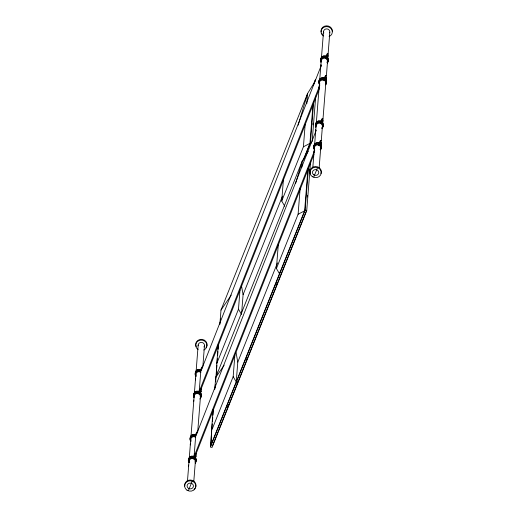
<?xml version="1.0" encoding="UTF-8"?>
<svg xmlns="http://www.w3.org/2000/svg" width="517" height="517" viewBox="0 0 517 517"><rect width="100%" height="100%" fill="white"/><g stroke="black" fill="none" stroke-linecap="round" stroke-linejoin="round"><path stroke-width="0.78" d="M213.178 409.38L211.485 430.881L211.072 444.814L304.629 210.826L307.964 168.484M216.429 375.814L216.797 363.425L218.297 344.316M188.841 461.61L188.75 462.741C187.18 459.529 189.913 454.85 193.713 456.388M190.999 441.738C188.453 438.752 191.251 432.884 195.426 434.616M193.953 396.623L193.869 397.754C192.292 394.542 195.032 389.863 198.825 391.408M196.111 376.757C193.571 373.765 196.363 367.897 200.538 369.629M188.453 461.868L188.543 459.258M188.408 460.964L188.757 458.372M190.166 440.096L190.256 437.485M190.127 439.185L190.476 436.6M193.526 395.977L193.875 393.385M195.284 375.109L195.374 372.498M195.239 374.198L195.588 371.613M195.581 375.982L195.672 374.844M188.556 466.696L188.686 464.996M188.627 460.072L189.216 457.571M190.269 444.917L190.398 443.218M190.34 438.3L190.935 435.799M193.668 401.709L193.804 400.009M193.739 395.091L194.334 392.584M195.381 379.93L195.516 378.231M195.452 373.313L196.046 370.812M187.484 480.888L189.067 460.789M189.254 458.372L190.773 439.075M190.96 436.665L194.192 395.654M194.379 393.243L195.898 373.946M196.092 371.536L198.179 345.001M189.332 462.502L189.312 459.148M194.198 396.791L194.812 393.495M189.086 459.27L189.758 458.611L189.888 456.912M190.799 437.498L191.471 436.833L191.607 435.133M194.198 394.29L194.87 393.624L195.006 391.925M195.911 372.511L196.583 371.846L196.718 370.146M189.758 458.611L190.592 458.133L190.728 456.433M191.471 436.833L192.311 436.354L192.44 434.655M194.87 393.624L195.71 393.146L195.84 391.447M196.583 371.846L197.423 371.368L197.559 369.668M190.592 458.133L191.542 457.875L191.678 456.175M192.311 436.354L193.255 436.096L193.39 434.396M195.71 393.146L196.654 392.888L196.79 391.188M197.423 371.368L198.373 371.109L198.502 369.409M193.578 458.088L192.537 457.842L192.667 456.143M195.29 436.316L194.25 436.07L194.386 434.37M198.696 393.107L197.649 392.862L197.785 391.156M200.409 371.329L199.362 371.083L199.497 369.384M195.18 462.347L195.071 460.124L193.287 458.605L193.636 456.356L193.507 458.056M198.315 393.599L198.754 391.369L198.399 393.618L200.189 395.137L200.292 397.36M194.069 456.647L195.652 436.503L316.242 130.226M199.181 391.666L200.77 371.516L321.354 65.239M193.203 458.585L195.045 455.535L195.174 453.836L195.911 454.197L195.775 455.897L194.017 458.96M197.623 432.419L196.893 432.063L196.757 433.763L194.999 436.826C192.692 435.844 189.784 438.345 191.044 440.723M194.722 394.633L195.975 393.683L198.399 393.618L200.157 390.548L200.292 388.849L201.023 389.211L200.893 390.91L199.135 393.973M202.735 367.432L202.005 367.076L201.869 368.776L200.111 371.839C197.811 370.857 194.903 373.358 196.156 375.743M195.407 462.224L195.316 463.355L195.949 460.757L195.116 459.109L195.252 457.409L194.521 456.789M200.189 395.137L200.37 392.422C201.804 394.29 201.559 397.476 199.762 399.027M193.791 481.476L195.374 461.377M195.626 458.159L196.008 453.331M197.714 431.624L200.499 396.242M200.758 393.03L201.132 388.202M202.845 366.495L204.486 345.589M195.652 459.884L195.788 458.185L195.252 457.409M200.434 398.368L200.525 397.237M201.107 396.681L200.9 393.198M195.781 462.553L196.13 459.968L195.788 458.185M200.893 397.567L201.242 394.982M195.949 460.757L196.085 459.057M201.068 395.77L201.197 394.07M195.995 461.668L196.13 459.968M214.742 389.475L215.686 377.533L302.296 160.91L308.203 151.358M219.867 324.411L220.992 310.077L307.609 93.454L314.775 81.86M310.614 161.265L306.73 210.606L212.022 447.483L210.445 446.934L211.692 431.023M211.88 428.632L212.261 423.856M212.448 421.471L212.758 417.49M212.946 415.106L213.262 411.125M215.078 388.047L215.331 384.861M215.751 379.484L216.875 365.157M217.069 362.772L217.379 358.792M217.631 355.612L217.941 351.631M218.129 349.246L218.381 346.06M220.197 322.983L220.513 319.002M211.02 445.492L211.259 442.416M211.388 440.82L211.699 436.826M216.507 375.762L216.882 370.973M211.485 430.881L233.173 376.641L234.86 355.16M216.797 363.425L238.479 309.192L239.985 290.095M236.075 352.71L237.788 362.12L236.23 381.895L233.173 376.641M241.536 314.446L243.093 294.671L241.387 285.261M279.594 272.162L279.471 273.745L276.414 268.491L278.295 244.619M284.783 206.289L281.726 201.035L283.478 178.759M276.414 268.491L298.102 214.258L300.17 187.981M301.799 167.282L302.296 160.91L295.627 183.361M281.726 201.035L303.408 146.802L305.159 124.513M306.794 103.807L307.609 93.454L298.173 125.192M303.046 160.6L309.935 143.371L313.018 104.227M210.445 446.934L305.153 210.064L308.539 167.004M303.563 159.856L310.458 142.608L313.664 101.946M307.337 196.99L307.46 195.394M309.412 170.629L309.541 169.033M313.024 124.746L313.147 123.149M312.165 141.561L315.732 96.201M314.633 150.02C312.087 147.028 314.879 141.167 319.06 142.892M315.809 127.473C314.239 124.261 316.973 119.576 320.773 121.12M319.745 85.034C317.205 82.041 319.997 76.18 324.172 77.912M320.928 62.486C319.351 59.274 322.091 54.589 325.884 56.133M313.8 148.373L313.89 145.762M313.754 147.468L314.103 144.876M315.512 126.6L315.648 124.901M315.467 125.689L315.816 123.104M318.911 83.386L319.002 80.781M318.873 82.481L319.222 79.889M320.624 61.613L320.714 59.003M320.585 60.702L320.934 58.117M313.897 153.2L314.032 151.5L314.763 150.221M313.968 146.576L314.562 144.075M315.616 131.421L315.745 129.722M315.687 124.804L316.275 122.303M319.015 88.213L319.151 86.513M319.086 81.596L319.68 79.088M320.863 64.735L320.727 66.434L321.458 65.161M320.798 59.817L321.393 57.316M312.83 167.392L314.407 147.293M314.601 144.876L316.12 125.579M316.307 123.169L319.538 82.158M319.726 79.747L321.244 60.45M321.432 58.04L323.526 31.505M314.433 145.775L315.099 145.115L315.234 143.416M316.145 124.002L316.818 123.337L316.947 121.637M319.545 80.794L320.217 80.129L320.353 78.429M321.257 59.016L321.929 58.35L322.065 56.65M315.099 145.115L315.939 144.637L316.074 142.938M316.818 123.337L317.651 122.859L317.787 121.159M320.217 80.129L321.057 79.65L321.186 77.951M321.929 58.35L322.77 57.872L322.899 56.172M315.939 144.637L316.889 144.379L317.024 142.673M317.651 122.859L318.601 122.6L318.737 120.9M321.057 79.65L322.001 79.392L322.136 77.692M322.77 57.872L323.713 57.613L323.849 55.914M318.924 144.592L317.877 144.346L318.013 142.647M320.637 122.82L319.596 122.574L319.726 120.875M324.036 79.612L322.996 79.366L323.131 77.66M325.755 57.833L324.708 57.587L324.844 55.888M320.307 122.742L320.695 121.081L320.566 122.781M318.763 143.403L318.634 145.109C320.43 145.639 321.367 148.004 320.139 149.516M320.391 122.762L320.482 121.631L322.233 118.567L322.97 118.923M325.503 57.775L325.594 56.644L327.351 53.581L328.082 53.936L327.351 55.216M318.983 142.86L318.55 145.09M323.965 79.573L324.101 77.873L323.797 78.403L323.073 78.248M320.663 149.859L321.296 147.261L319.732 144.993L319.868 143.293M321.535 122.083L321.141 123.744M326.647 57.096L326.259 58.757M314.679 149.006C313.418 146.628 316.326 144.127 318.634 145.109L320.385 142.039L320.521 140.34L321.257 140.702M320.262 123.311L322.104 120.267L322.233 118.567M323.661 80.103L325.503 77.052L325.639 75.353L326.369 75.715M321.257 61.517C320.805 59.255 323.442 57.542 325.458 58.343L327.216 55.28L327.351 53.581M320.462 145.613L320.598 143.913L321.432 145.561L321.341 148.172M323.054 126.394L322.175 123.841L322.311 122.141C323.752 124.002 323.5 127.188 321.71 128.746M325.781 84.872L326.408 82.274L325.581 80.626L325.71 78.927L324.98 78.306L324.54 80.536M328.166 61.407L327.293 58.854L327.429 57.154L328.301 59.707L327.494 63.093M319.138 167.98L320.721 147.881M320.908 145.464L322.427 126.167M322.686 122.956L325.846 82.746M325.975 81.137L327.558 61.038M327.81 57.82L329.833 32.093M322.382 128.08L322.466 126.949M320.999 146.389L321.135 144.689M322.711 124.616L322.847 122.91M326.111 81.402L326.246 79.702L325.71 78.927M327.823 59.629L327.959 57.93M321.122 149.058L321.212 147.927M321.296 147.261L321.432 145.561M322.841 127.279L323.19 124.694M323.009 125.482L323.144 123.783M326.24 84.071L326.369 82.371L325.91 83.172M326.408 82.274L326.246 79.702M327.952 62.292L328.301 59.707M328.127 60.502L328.256 58.796M326.453 83.185L326.544 80.574M195.4 455.794L195.167 456.414M320.74 143.513L321.212 142.698M200.415 391.867L200.932 391.447L200.602 391.964M200.932 391.447L200.796 391.117M195.303 456.854L195.937 456.007L195.303 456.854L195.678 456.104L195.814 456.433M195.491 456.95L195.865 456.194M327.662 56.689L328.043 55.933M325.762 78.371L326.195 77.854M326.33 77.712L325.839 78.655L326.143 77.621M322.686 121.534L322.362 121.585L322.925 120.92M322.55 121.676L322.789 121.062M322.362 121.585L322.737 120.829M320.973 143.312L321.025 142.608M325.639 83.864C327.358 78.72 317.632 78.965 319.79 84.019M322.362 120.849L322.434 120.461M199.478 390.91L319.771 85.383M200.842 389.676L319.357 88.653M194.366 455.897L314.653 150.369M195.723 454.663L313.948 154.389M313.308 84.988L315.409 79.741L313.877 84.109M243.093 294.671L282.463 196.214M237.788 362.12L277.448 262.92M188.453 490.504L192.065 481.463M313.8 177.008L317.412 167.967M227.609 406.995L228.514 404.746M236.909 383.75L237.807 381.501M246.202 360.498L247.1 358.249M276.188 285.507L277.086 283.251M212.649 445.363L306.206 211.369M200.35 391.285L200.512 390.755M200.654 391.627L200.518 392.164L200.88 391.214M325.697 77.789L325.471 78.196M322.673 121.191L322.466 121.876L322.892 120.829M327.856 55.842L327.797 56.547M320.889 143.215L321.076 142.841M327.339 56.159L327.015 56.611M320.508 142.918L320.288 143.28M325.374 58.324L325.813 56.094L325.594 56.644M326.97 62.751L327.494 60.592L326.195 58.705L327.952 55.636L327.216 55.28M327.629 61.394L328.088 60.592M323.881 78.422L325.639 75.353M324.482 80.478L326.233 77.414L325.503 77.052M322.414 126.335L322.13 124.855L321.076 123.692L322.834 120.623L322.104 120.267M321.858 127.738L322.24 127.072M318.679 143.39L320.521 140.34M319.428 145.523L321.122 142.401L320.385 142.039M200.163 370.12L200.467 369.59L200.027 371.82M200.247 370.14L202.005 367.076M200.292 388.849L198.45 391.899M199.2 394.032L199.426 393.463M195.051 435.107L195.355 434.577L194.915 436.807M195.135 435.127L196.893 432.063M189.228 460.285L190.863 458.669L193.287 458.605M195.174 453.836L193.339 456.886M194.082 459.018L194.314 458.45M220.992 310.077L231.28 295.058M224.184 365.118L215.686 377.533L215.854 381.863M303.408 146.802L309.935 143.371M298.102 214.258L304.629 210.826M323.713 57.613L324.708 57.587M322.001 79.392L322.996 79.366M318.601 122.6L319.596 122.574M316.889 144.379L317.877 144.346M198.373 371.109L199.362 371.083M196.654 392.888L197.649 392.862M193.255 436.096L194.25 436.07M191.542 457.875L192.537 457.842M310.458 142.608L311.512 142.976M305.153 210.064L306.73 210.606M326.486 58.195L327.293 58.854M325.458 58.343L326.195 58.705M324.773 79.967L325.581 80.626M321.374 123.175L322.175 123.841M321.076 123.692C319.067 122.219 315.635 123.886 316.139 126.503M200.111 371.839L200.848 372.201M200.157 390.548L200.893 390.91M194.999 436.826L195.736 437.188M195.045 455.535L195.775 455.897M199.497 393.502L200.764 394.898M194.386 458.489L195.116 459.109M238.479 309.192L241.155 313.787M195.413 373.41L195.71 374.282M188.589 460.169L188.886 461.041M193.655 394.277L193.701 395.182M323.81 32.985A3.167 2.902 4.5 0 1 326.544 28.894A3.167 2.902 4.5 0 1 329.652 32.829M322.395 34.296A5.668 5.189 4.5 0 1 321.606 33.14M321.16 31.841A5.668 5.189 4.5 0 1 326.492 25.824A5.668 5.189 4.5 0 1 332.386 31.537M323.429 36.009A5.668 5.189 4.5 0 1 322.673 28.073A5.668 5.189 4.5 0 1 331.319 28.881A5.668 5.189 4.5 0 1 329.07 36.533M310.53 173.835A5.668 5.189 4.5 0 1 315.422 166.519A5.668 5.189 4.5 0 1 320.992 173.55M198.211 345.757A3.167 2.902 4.5 0 1 202.018 342.467A3.167 2.902 4.5 0 1 203.924 346.991M196.26 346.636A5.668 5.189 4.5 0 1 201.888 339.346A5.668 5.189 4.5 0 1 206.037 347.547M198.082 349.505A5.668 5.189 4.5 0 1 197.326 341.569A5.668 5.189 4.5 0 1 205.973 342.377A5.668 5.189 4.5 0 1 203.724 350.028M184.743 486.032A5.668 5.189 4.5 0 1 190.818 480.041A5.668 5.189 4.5 0 1 195.646 487.046M194.961 488.242A5.668 5.189 4.5 0 1 193.965 489.224M312.352 176.698A5.668 5.189 4.5 0 0 321.251 173.014A5.668 5.189 4.5 0 0 313.212 167.754A5.668 5.189 4.5 0 0 312.352 176.698M313.787 174.843A3.167 2.902 4.5 0 0 318.763 172.781A3.167 2.902 4.5 0 0 314.265 169.841A3.167 2.902 4.5 0 0 313.787 174.843M187.005 490.194A5.668 5.189 4.5 0 0 195.904 486.51A5.668 5.189 4.5 0 0 187.865 481.249A5.668 5.189 4.5 0 0 187.005 490.194M188.44 488.339A3.167 2.902 4.5 0 0 193.416 486.277A3.167 2.902 4.5 0 0 188.925 483.337A3.167 2.902 4.5 0 0 188.44 488.339"/></g></svg>
